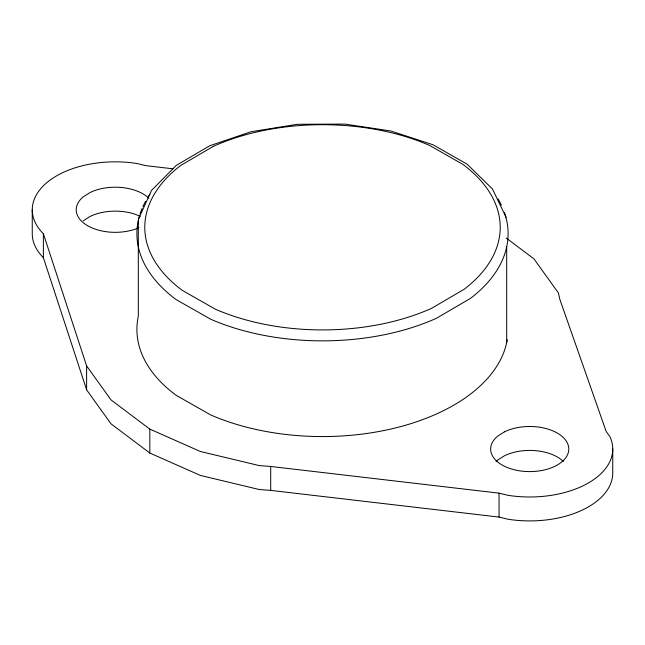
<?xml version="1.0" encoding="UTF-8"?>
<svg xmlns="http://www.w3.org/2000/svg" width="645" height="645" viewBox="0 0 645 645"><rect width="100%" height="100%" fill="white"/><g stroke="black" fill="none" stroke-linecap="round" stroke-linejoin="round"><path stroke-width="0.97" d="M138.578 218.857L151.494 190.46L176.27 165.386L209.859 145.706L251.115 131.717L297.466 124.291L344.89 124.09L390.781 130.983L433.013 144.762L467.093 164.153L492.474 189.009L506.059 217.3M83.205 220.816L90.074 216.462A39.071 22.559 0 0 1 140.304 216.373M506.269 238.053L533.996 258.911L558.385 292.919L559.892 299.498L606.115 431.336L609.92 436.633A83.028 47.94 0 0 1 508.228 495.352L499.053 493.151L270.698 466.464L259.29 465.593L200.393 451.508L149.817 429.102L111.005 399.9L86.615 365.9L43.376 233.74A83.028 47.94 0 0 1 49.407 180.592A83.028 47.94 0 0 1 136.772 163.467L145.947 165.66L172.876 168.805M612.75 449.041L612.75 472.97A83.028 47.94 0 0 1 508.228 519.273L499.053 517.08L270.698 490.394L259.29 489.523L200.393 475.438L149.817 453.032L111.005 423.829L86.615 389.83L43.376 257.669A83.028 47.94 0 0 1 32.25 233.7L32.25 209.77M506.688 246.906L506.688 342.616M499.053 493.151L499.053 517.08M270.698 466.464L270.698 490.394M149.817 429.102L149.817 453.032M138.312 220.493L138.312 316.203A185.599 107.159 0 0 0 176.085 395.264L210.601 414.896A185.599 107.159 0 0 0 397.151 427.514A185.599 107.159 0 0 0 507.252 339.649M86.615 365.9L86.615 389.83M43.376 233.74L43.376 257.669M496.07 461.498A39.071 22.559 0 0 1 497.65 460.087L504.519 455.733A39.071 22.559 0 0 1 563.287 461.425M138.893 227.741A39.071 22.559 0 0 1 88.228 226.048A39.071 22.559 0 0 1 83.205 196.886L90.074 192.533A39.071 22.559 0 0 1 148.85 198.225M504.438 212.511A185.599 107.159 0 0 1 470.568 298.304L436.56 318.227A185.599 107.159 0 0 1 210.601 319.186L176.085 299.554A185.599 107.159 0 0 1 139.481 215.89M140.046 214.051A185.599 107.159 0 0 1 142.085 208.545M142.876 206.722A185.599 107.159 0 0 1 145.585 201.305M148.197 196.878A185.599 107.159 0 0 1 149.914 194.274M498.053 198.926A185.599 107.159 0 0 1 501.415 205.207M504.519 431.803L497.65 436.157A39.071 22.559 0 0 0 523.047 471.269A39.071 22.559 0 0 0 567.431 443.139A39.071 22.559 0 0 0 504.519 431.803M213.277 146.375L180.721 165.451A177.714 102.603 0 0 0 182.301 290.371L215.349 309.173A177.714 102.603 0 0 0 431.723 308.254L464.279 289.178A177.714 102.603 0 0 0 462.699 164.257L429.651 145.456A177.714 102.603 0 0 0 213.277 146.375"/></g></svg>
